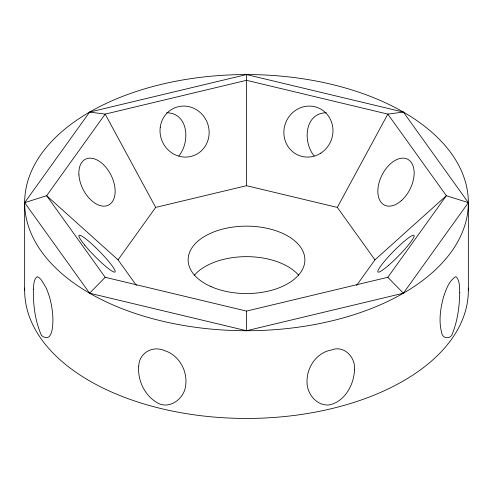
<?xml version="1.0" encoding="UTF-8"?>
<svg xmlns="http://www.w3.org/2000/svg" width="493" height="493" viewBox="0 0 493 493"><rect width="100%" height="100%" fill="white"/><g stroke="black" fill="none" stroke-linecap="round" stroke-linejoin="round"><path stroke-width="0.74" d="M356.581 285.441L374.939 259.848L337.323 207.411L387.818 114.111L403.373 112.077L468.35 202.648L468.35 290.352M178.836 155.911C190.236 142.551 188.745 112.996 166.659 112.768M403.373 112.077L246.5 74.56L89.627 112.077L24.65 202.648L24.65 290.352M136.419 285.441L118.061 259.848L155.677 207.411L246.5 185.695L337.323 207.411M155.677 207.411L105.182 114.111L46.644 195.703L105.182 277.294L246.5 311.089L387.818 277.294L446.356 195.703L387.818 114.111L246.5 80.316L105.182 114.111L89.627 112.077M118.061 259.848L46.644 195.703L24.65 202.648L89.627 293.212L246.5 330.729L403.373 293.212L468.35 202.648A221.85 128.081 0 0 0 135.575 91.723A221.85 128.081 0 0 0 135.575 313.566A221.85 128.081 0 0 0 468.35 202.648L446.356 195.703L374.939 259.848M89.627 293.212L105.182 277.294M326.341 112.768C304.255 112.996 302.764 142.551 314.164 155.911M387.818 277.294L403.373 293.212M246.5 74.56L246.5 185.695M246.5 311.089L246.5 330.729M194.384 275.162A58.384 33.709 0 0 1 246.5 256.65A58.384 33.709 0 0 1 298.616 275.162M468.313 288.072A221.85 128.081 0 0 1 246.5 418.44A221.85 128.081 0 0 1 24.687 288.072M459.735 292.86C459.458 306.554 457.621 320.456 452.543 333.256C451.064 339.732 442.116 338.999 441.605 332.325C438.573 320.832 440.452 308.636 443.41 297.328C445.9 290.001 448.809 280.899 455.6 276.752L456.5 277.084C460.068 281.374 459.353 287.629 459.735 292.86M33.333 289.416C33.191 305.056 35.071 321.177 41.535 335.554C54.107 345.273 53.287 319.039 52.535 312.759C51.592 304.058 49.614 295.393 45.892 287.437C43.427 283.82 41.64 278.477 37.4 276.752L36.5 277.084C33.518 280.351 33.789 285.281 33.333 289.416M354.485 369.676C354.147 384.663 344.601 401.875 329.133 404.963C316.235 405.998 306.424 393.204 307.022 381.027C306.997 366.903 316.999 352.396 331.401 350.012C343.898 344.786 355.804 357.357 354.485 369.676M138.712 366.17C137.374 381.243 145.651 397.315 159.461 403.909C171.847 408.777 185.121 397.075 185.769 384.571C187.42 370.36 178.706 355.065 164.785 350.72C152.855 345.186 139.223 352.735 138.712 366.17M210.961 286.587A58.384 33.709 0 0 0 304.384 264.248A58.384 33.709 0 0 0 224.161 228.709A58.384 33.709 0 0 0 210.961 286.587M388.244 265.616A25.685 3.389 -45.5 0 0 414.089 235.463A25.685 3.389 -45.5 0 0 385.655 259.873A25.685 3.389 -45.5 0 0 388.244 265.616M401.542 200.485A25.685 15.684 -63.3 0 0 408.192 159.559A25.685 15.684 -63.3 0 0 378.254 186.397A25.685 15.684 -63.3 0 0 401.542 200.485M320.733 153.187A25.685 24.379 -68.3 0 0 320.672 109.033A25.685 24.379 -68.3 0 0 283.863 132.543A25.685 24.379 -68.3 0 0 320.733 153.187M78.911 174.849A25.685 15.684 63.3 0 0 107.345 205.599A25.685 15.684 63.3 0 0 104.756 165.993A25.685 15.684 63.3 0 0 78.911 174.849M84.808 245.206A25.685 3.389 45.5 0 0 114.746 272.111A25.685 3.389 45.5 0 0 91.458 243.628A25.685 3.389 45.5 0 0 84.808 245.206M160.231 127.311A25.685 24.379 68.3 0 0 193.94 155.511A25.685 24.379 68.3 0 0 199.554 111.942A25.685 24.379 68.3 0 0 160.231 127.311"/></g></svg>
